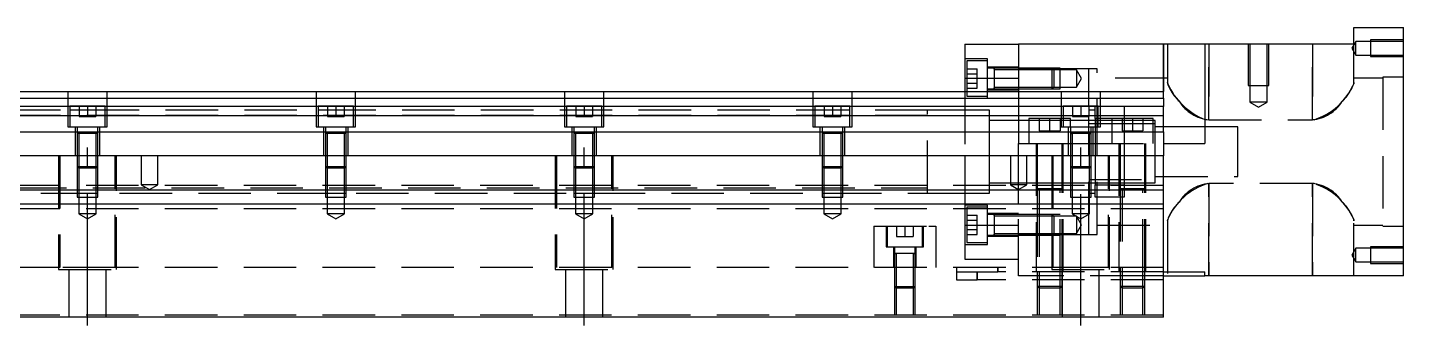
# Model space of a CAD drawing. Extents: x -20 to 990, y -278 to 102.
# Drawn here: x 485.5 to 818, y -240.3 to -168.3 of the extents above; entities that cross this region are included whole.
import ezdxf

# ---------------------------------------------------------------- set-up
doc = ezdxf.new("R2010")
doc.units = 0
doc.linetypes.add('CENTER', pattern=[50.8, 31.75, -6.35, 6.35, -6.35])
doc.linetypes.add('DASHED', pattern=[19.05, 12.7, -6.35])
doc.layers.get('0').update_dxf_attribs({"linetype": 'CONTINUOUS'})
doc.layers.add('CENTER', color=1, linetype='CENTER')

msp = doc.modelspace()

# ---------------------------------------------------------------- linework, layer by layer
at = {"color": 7, "linetype": 'CONTINUOUS'}
for p, q in [((806, -172.27), (806, -168.27)), ((806, -168.27), (818, -168.27)), ((818, -228.27), (818, -168.27)), ((712, -172.27), (725, -172.27)), ((712, -172.27), (712, -180.48658)), ((760, -172.27), (725, -172.27)), ((725, -172.27), (725, -183.77)), ((760, -183.77), (760, -172.27)), ((770, -172.27), (760, -172.27)), ((770, -172.27), (770, -196.27)), ((806, -172.27), (770, -172.27)), ((712, -180.48658), (725, -180.48658)), ((712, -180.48658), (712, -183.77)), ((473.5, -183.77), (760, -183.77)), ((473.5, -185.309608), (760, -185.309608)), ((760, -185.309608), (760, -183.77)), ((760, -185.309608), (760, -187.39154)), ((760, -187.39154), (473.5, -187.39154)), ((760, -189.606666), (760, -187.39154)), ((760, -189.606666), (473.5, -189.606666)), ((760, -193.451934), (760, -189.606666)), ((473.5, -193.451934), (760, -193.451934)), ((760, -193.451934), (760, -199.27)), ((760, -199.27), (0, -199.27)), ((760, -196.27), (770, -196.27)), ((760, -207.57), (760, -199.27)), ((760, -207.57), (0, -207.57)), ((760, -210.97), (760, -207.57)), ((760, -210.97), (0, -210.97)), ((760, -238.27), (760, -210.97)), ((760, -227.27), (770, -227.27)), ((760, -228.27), (770, -228.27)), ((770, -228.27), (770, -227.27)), ((818, -228.27), (770, -228.27)), ((760, -238.27), (0, -238.27))]:
    msp.add_line(p, q, dxfattribs=at)
at = {"color": 3, "linetype": 'DASHED'}
for p, q in [((760, -172.27), (760, -183.77)), ((761, -172.27), (761, -181.564836)), ((771, -190.584786), (771, -172.27)), ((771, -172.27), (771, -190.584786)), ((780.500006, -172.27), (780.500006, -182.27)), ((780.9, -172.27), (780.9, -182.27)), ((785.1, -182.27), (785.1, -172.27)), ((785.499994, -182.27), (785.499994, -172.27)), ((796, -172.27), (796, -190.584786)), ((796, -190.584786), (796, -172.27)), ((806.5, -171.62), (805.547372, -173.27)), ((806, -181.564836), (806, -172.27)), ((806.5, -174.92), (806.5, -171.62)), ((810, -171.62), (806.5, -171.62)), ((810, -171.270006), (810, -175.269994)), ((818, -171.270006), (810, -171.270006)), ((818, -171.62), (810, -171.62)), ((717.5, -175.84233), (712, -175.84233)), ((717.5, -180.59233), (717.5, -175.84233)), ((805.547372, -173.27), (806.5, -174.92)), ((806.5, -174.92), (810, -174.92)), ((810, -174.92), (818, -174.92)), ((810, -175.269994), (818, -175.269994)), ((712.5, -176.34233), (712.5, -180.59233)), ((717.5, -176.34233), (712.5, -176.34233)), ((712.5, -178.28293), (715, -178.28293)), ((712.5, -179.43763), (715, -179.43763)), ((715, -179.43763), (715, -178.28293)), ((715, -181.747032), (715, -179.43763)), ((725, -177.84233), (717.5, -177.84233)), ((719.1, -178.09233), (717.5, -178.09233)), ((719.1, -178.09233), (719.095, -178.09233)), ((719.1, -178.092326), (719.1, -178.49233)), ((719.1, -178.09233), (719.1, -178.34978)), ((719.1, -178.349798), (719.1, -178.09233)), ((724.99998, -178.09233), (719.1, -178.09233)), ((719.105, -178.09233), (719.1, -178.09233)), ((719.1, -178.34978), (719.1, -180.59233)), ((724.99998, -178.49233), (719.1, -178.49233)), ((733.1, -178.09233), (725, -178.09233)), ((733.100006, -178.092336), (725, -178.092336)), ((733.27767, -178.27), (725, -178.27)), ((733.5, -178.49233), (725, -178.49233)), ((733.1, -180.59233), (733.1, -178.09233)), ((733.5, -178.49233), (733.1, -178.09233)), ((735, -178.092336), (733.10002, -178.092336)), ((735, -178.27), (733.27767, -178.27)), ((733.5, -178.49233), (733.5, -182.69233)), ((735, -178.49233), (733.50002, -178.49233)), ((735, -183.092326), (735, -178.092336)), ((742, -178.27), (735, -178.27)), ((739, -178.49233), (735, -178.49233)), ((739, -178.49233), (739, -182.69233)), ((740.212436, -180.59233), (739, -178.49233)), ((742, -187.27), (742, -178.27)), ((744, -178.27), (742, -178.27)), ((744, -198.27), (744, -178.27)), ((712.5, -180.59233), (712.5, -183.77)), ((712.5, -181.747032), (715, -181.747032)), ((715, -182.901732), (715, -181.747032)), ((717.5, -185.34233), (717.5, -180.59233)), ((719.1, -180.450286), (719.1, -180.734376)), ((719.1, -180.59233), (719.1, -182.834932)), ((719.1, -182.69233), (719.1, -183.092336)), ((719.1, -182.69233), (724.99998, -182.69233)), ((719.1, -183.09233), (719.1, -182.834882)), ((719.1, -183.09233), (719.1, -182.834882)), ((719.1, -182.834932), (719.1, -183.09233)), ((719.1, -182.834932), (719.1, -183.09233)), ((725, -182.69233), (733.5, -182.69233)), ((733.1, -183.09233), (733.1, -180.59233)), ((733.1, -183.09233), (733.5, -182.69233)), ((733.50002, -182.69233), (735, -182.69233)), ((735, -182.69233), (739, -182.69233)), ((739, -182.69233), (740.212436, -180.59233)), ((761, -180.52), (744, -180.52)), ((761, -181.564836), (761.03624, -181.894956)), ((761.02814, -181.853354), (761, -181.564836)), ((761.119076, -182.200348), (761.02814, -181.853354)), ((780.500006, -182.27), (785.499994, -182.27)), ((780.9, -182.27), (780.9, -186.27)), ((785.1, -186.27), (785.1, -182.27)), ((805.880924, -182.200348), (805.97186, -181.853354)), ((806, -181.564836), (805.96376, -181.894956)), ((805.97186, -181.853354), (806, -181.564836)), ((813, -180.52), (806, -180.52)), ((813, -180.27), (813, -216.27)), ((818, -180.27), (813, -180.27)), ((495.25, -183.77), (495.25, -192.27)), ((504.75, -192.27), (504.75, -183.77)), ((555.25, -183.77), (555.25, -192.27)), ((564.75, -192.27), (564.75, -183.77)), ((615.25, -183.77), (615.25, -192.27)), ((624.75, -192.27), (624.75, -183.77)), ((675.25, -183.77), (675.25, -192.27)), ((684.75, -192.27), (684.75, -183.77)), ((712, -183.77), (712, -199.27)), ((712, -185.34233), (717.5, -185.34233)), ((712.5, -182.901732), (715, -182.901732)), ((712.5, -183.77), (712.5, -184.84233)), ((712.5, -184.84233), (717.5, -184.84233)), ((717.5, -183.09233), (719.105, -183.09233)), ((717.5, -183.34233), (725, -183.34233)), ((719.095, -183.09233), (724.99998, -183.09233)), ((725, -183.092326), (733.100006, -183.092326)), ((725, -183.09233), (733.1, -183.09233)), ((725, -183.77), (725, -196.27)), ((733.10002, -183.092326), (735, -183.092326)), ((735.25, -183.77), (735.25, -192.27)), ((744.75, -192.27), (744.75, -183.77)), ((703, -189.52), (25, -189.52)), ((703, -188.27), (473.5, -188.27)), ((504.25, -187.27), (495.75, -187.27)), ((495.75, -187.27), (495.75, -192.27)), ((504.25, -188.27), (495.75, -188.27)), ((498, -187.27), (498, -189.77)), ((500, -187.27), (500, -189.77)), ((502, -187.27), (502, -189.77)), ((504.25, -192.27), (504.25, -187.27)), ((564.25, -187.27), (555.75, -187.27)), ((555.75, -187.27), (555.75, -192.27)), ((564.25, -188.27), (555.75, -188.27)), ((558, -187.27), (558, -189.77)), ((560, -187.27), (560, -189.77)), ((562, -187.27), (562, -189.77)), ((564.25, -192.27), (564.25, -187.27)), ((624.25, -187.27), (615.75, -187.27)), ((615.75, -187.27), (615.75, -192.27)), ((624.25, -188.27), (615.75, -188.27)), ((618, -187.27), (618, -189.77)), ((620, -187.27), (620, -189.77)), ((622, -187.27), (622, -189.77)), ((624.25, -192.27), (624.25, -187.27)), ((684.25, -187.27), (675.75, -187.27)), ((675.75, -187.27), (675.75, -192.27)), ((684.25, -188.27), (675.75, -188.27)), ((678, -187.27), (678, -189.77)), ((680, -187.27), (680, -189.77)), ((682, -187.27), (682, -189.77)), ((684.25, -192.27), (684.25, -187.27)), ((703, -188.27), (702.995, -188.27)), ((703, -188.270502), (703, -188.27)), ((712, -188.27), (703, -188.27)), ((703.005, -188.27), (703, -188.27)), ((703, -208.27), (703, -188.270502)), ((718, -188.27), (712, -188.27)), ((718, -198.27), (718, -188.27)), ((718, -198.27), (718, -188.27)), ((744.25, -187.27), (735.75, -187.27)), ((735.75, -187.27), (735.75, -192.27)), ((738, -187.27), (738, -189.77)), ((740, -187.27), (740, -189.77)), ((742, -187.27), (742, -189.77)), ((743.5, -188.27), (742, -188.27)), ((743.5, -190.27), (743.5, -187.27)), ((744.25, -187.27), (750.5, -187.27)), ((744.25, -192.27), (744.25, -187.27)), ((750.5, -187.27), (750.5, -190.27)), ((783, -186.27), (780.9, -186.27)), ((780.9, -186.27), (783, -187.482436)), ((785.1, -186.27), (783, -186.27)), ((783, -187.482436), (785.1, -186.27)), ((495.25, -192.27), (504.75, -192.27)), ((497, -192.27), (497, -199.27)), ((497.5, -192.27), (497.5, -193.87)), ((498, -189.77), (500, -189.77)), ((500, -189.77), (502, -189.77)), ((502.5, -193.87), (502.5, -192.27)), ((503, -199.27), (503, -192.27)), ((555.25, -192.27), (564.75, -192.27)), ((557, -192.27), (557, -199.27)), ((557.5, -192.27), (557.5, -193.87)), ((558, -189.77), (560, -189.77)), ((560, -189.77), (562, -189.77)), ((562.5, -193.87), (562.5, -192.27)), ((563, -199.27), (563, -192.27)), ((615.25, -192.27), (624.75, -192.27)), ((617, -192.27), (617, -199.27)), ((617.5, -192.27), (617.5, -193.87)), ((618, -189.77), (620, -189.77)), ((620, -189.77), (622, -189.77)), ((622.5, -193.87), (622.5, -192.27)), ((623, -199.27), (623, -192.27)), ((675.25, -192.27), (684.75, -192.27)), ((677, -192.27), (677, -199.27)), ((677.5, -192.27), (677.5, -193.87)), ((678, -189.77), (680, -189.77)), ((680, -189.77), (682, -189.77)), ((682.5, -193.87), (682.5, -192.27)), ((683, -199.27), (683, -192.27)), ((725, -190.77), (718, -190.77)), ((727.5, -190.77), (725, -190.77)), ((735.75, -190.27), (727.5, -190.27)), ((727.5, -190.27), (727.5, -196.27)), ((735.75, -190.77), (727.5, -190.77)), ((730, -190.27), (730, -193.27)), ((732.5, -190.27), (732.5, -193.27)), ((735, -190.27), (735, -193.27)), ((735.25, -192.27), (744.75, -192.27)), ((737.5, -190.27), (735.75, -190.27)), ((737.5, -190.77), (735.75, -190.77)), ((737, -192.27), (737, -199.27)), ((737.5, -192.27), (737.5, -190.27)), ((742, -190.77), (737.5, -190.77)), ((737.5, -192.27), (737.5, -193.87)), ((738, -189.77), (740, -189.77)), ((740, -189.77), (742, -189.77)), ((742, -190.77), (741.995, -190.77)), ((742, -192.27), (742, -189.77)), ((742.005, -190.77), (742, -190.77)), ((743.5, -190.77), (742, -190.77)), ((743.5, -191.52), (742, -191.52)), ((742, -193.868864), (742, -192.27)), ((742.5, -193.87), (742.5, -192.27)), ((743, -199.27), (743, -192.27)), ((743.5, -190.27), (743.5, -192.27)), ((744.25, -190.27), (743.5, -190.27)), ((744.25, -190.77), (743.5, -190.77)), ((744.25, -191.52), (743.5, -191.52)), ((743.5, -192.27), (743.5, -196.27)), ((747.5, -190.27), (744.25, -190.27)), ((747.5, -190.77), (744.25, -190.77)), ((747.5, -191.52), (744.25, -191.52)), ((757.5, -190.27), (747.5, -190.27)), ((747.5, -190.27), (747.5, -196.27)), ((750.5, -190.77), (747.5, -190.77)), ((750.5, -191.52), (747.5, -191.52)), ((750, -190.27), (750, -193.27)), ((750.5, -190.27), (750.5, -196.27)), ((757.5, -190.77), (750.5, -190.77)), ((757.5, -191.52), (750.5, -191.52)), ((752.5, -190.27), (752.5, -193.27)), ((755, -190.27), (755, -193.27)), ((757.5, -196.27), (757.5, -190.27)), ((758, -190.77), (757.5, -190.77)), ((758, -191.52), (757.5, -191.52)), ((758, -196.27), (758, -190.77)), ((760, -192.27), (758, -192.27)), ((770, -192.27), (760, -192.27)), ((769.999944, -190.481278), (771, -190.584786)), ((778, -192.27), (770, -192.27)), ((771, -190.584786), (796, -190.584786)), ((778, -198.27), (778, -192.27)), ((796.383512, -190.569422), (796, -190.584786)), ((497.5, -193.865), (497.5, -193.87)), ((497.757468, -193.87), (497.5, -193.87)), ((497.5, -193.87), (497.5, -199.26998)), ((497.5, -193.87), (497.5, -193.875)), ((502.242552, -193.87), (497.757468, -193.87)), ((497.9, -193.87), (497.9, -199.26998)), ((502.1, -199.26998), (502.1, -193.87)), ((502.5, -193.87), (502.242552, -193.87)), ((502.5, -193.87), (502.5, -193.865)), ((502.5, -199.26998), (502.5, -193.87)), ((502.5, -193.875), (502.5, -193.87)), ((557.5, -193.865), (557.5, -193.87)), ((557.757468, -193.87), (557.5, -193.87)), ((557.5, -193.87), (557.5, -199.26998)), ((557.5, -193.87), (557.5, -193.875)), ((562.242552, -193.87), (557.757468, -193.87)), ((557.9, -193.87), (557.9, -199.26998)), ((562.1, -199.26998), (562.1, -193.87)), ((562.5, -193.87), (562.242552, -193.87)), ((562.5, -193.87), (562.5, -193.865)), ((562.5, -199.26998), (562.5, -193.87)), ((562.5, -193.875), (562.5, -193.87)), ((617.5, -193.865), (617.5, -193.87)), ((617.757468, -193.87), (617.5, -193.87)), ((617.5, -193.87), (617.5, -199.26998)), ((617.5, -193.87), (617.5, -193.875)), ((622.242552, -193.87), (617.757468, -193.87)), ((617.9, -193.87), (617.9, -199.26998)), ((622.1, -199.26998), (622.1, -193.87)), ((622.5, -193.87), (622.242552, -193.87)), ((622.5, -193.87), (622.5, -193.865)), ((622.5, -199.26998), (622.5, -193.87)), ((622.5, -193.875), (622.5, -193.87)), ((677.5, -193.865), (677.5, -193.87)), ((677.757468, -193.87), (677.5, -193.87)), ((677.5, -193.87), (677.5, -199.26998)), ((677.5, -193.87), (677.5, -193.875)), ((682.242552, -193.87), (677.757468, -193.87)), ((677.9, -193.87), (677.9, -199.26998)), ((682.1, -199.26998), (682.1, -193.87)), ((682.5, -193.87), (682.242552, -193.87)), ((682.5, -193.87), (682.5, -193.865)), ((682.5, -199.26998), (682.5, -193.87)), ((682.5, -193.875), (682.5, -193.87)), ((730, -193.27), (732.5, -193.27)), ((732.5, -193.27), (735, -193.27)), ((737.5, -193.865), (737.5, -193.87)), ((737.5, -193.87), (737.757448, -193.87)), ((737.757468, -193.87), (737.5, -193.87)), ((737.5, -193.87), (737.5, -199.26998)), ((737.5, -193.87), (737.5, -193.875)), ((742.242552, -193.87), (737.757468, -193.87)), ((737.9, -193.87), (737.9, -199.26998)), ((742, -196.27), (742, -193.868864)), ((742.1, -199.26998), (742.1, -193.87)), ((742.5, -193.87), (742.242552, -193.87)), ((742.242602, -193.87), (742.5, -193.87)), ((742.5, -193.87), (742.5, -193.865)), ((742.5, -199.26998), (742.5, -193.87)), ((742.5, -193.875), (742.5, -193.87)), ((750, -193.27), (752.5, -193.27)), ((752.5, -193.27), (755, -193.27)), ((493, -199.27), (493, -226.77)), ((493.291796, -199.27), (493.291796, -226.27)), ((497.5, -199.27), (497.5, -201.87)), ((497.500006, -199.27), (497.500006, -201.870006)), ((497.9, -199.27), (497.9, -202.27)), ((502.1, -202.27), (502.1, -199.27)), ((502.499994, -201.870006), (502.499994, -199.27)), ((502.5, -201.87), (502.5, -199.27)), ((506.708204, -226.27), (506.708204, -199.27)), ((507, -226.77), (507, -199.27)), ((513, -199.27), (513, -206.27)), ((517, -206.27), (517, -199.27)), ((557.5, -199.27), (557.5, -201.87)), ((557.500006, -199.27), (557.500006, -201.870006)), ((557.9, -199.27), (557.9, -202.27)), ((562.1, -202.27), (562.1, -199.27)), ((562.499994, -201.870006), (562.499994, -199.27)), ((562.5, -201.87), (562.5, -199.27)), ((613, -199.27), (613, -226.77)), ((613.291796, -199.27), (613.291796, -226.27)), ((617.5, -199.27), (617.5, -201.87)), ((617.500006, -199.27), (617.500006, -201.870006)), ((617.9, -199.27), (617.9, -202.27)), ((622.1, -202.27), (622.1, -199.27)), ((622.499994, -201.870006), (622.499994, -199.27)), ((622.5, -201.87), (622.5, -199.27)), ((626.708204, -226.27), (626.708204, -199.27)), ((627, -226.77), (627, -199.27)), ((677.5, -199.27), (677.5, -201.87)), ((677.500006, -199.27), (677.500006, -201.870006)), ((677.9, -199.27), (677.9, -202.27)), ((682.1, -202.27), (682.1, -199.27)), ((682.499994, -201.870006), (682.499994, -199.27)), ((682.5, -201.87), (682.5, -199.27)), ((712, -199.27), (712, -207.57)), ((718, -208.27), (718, -198.27)), ((718, -208.27), (718, -198.27)), ((723, -199.27), (723, -206.27)), ((725, -199.27), (725, -196.27)), ((725, -196.27), (737.5, -196.27)), ((725, -207.57), (725, -199.27)), ((727, -206.27), (727, -199.27)), ((729.25, -196.27), (729.25, -227.27)), ((729.5, -196.27), (729.5, -199.27)), ((729.5, -199.27), (729.5, -207.27)), ((733, -199.27), (733, -226.77)), ((733.291796, -199.27), (733.291796, -226.27)), ((735.5, -207.275), (735.5, -196.27)), ((735.75, -227.27), (735.75, -196.27)), ((737.5, -196.27), (737.9, -196.27)), ((737.5, -199.27), (737.5, -201.87)), ((737.500006, -199.27), (737.500006, -201.870006)), ((737.9, -196.27), (742.1, -196.27)), ((737.9, -199.27), (737.9, -202.27)), ((742, -198.27), (742, -196.27)), ((742, -218.27), (742, -198.27)), ((742.1, -196.27), (742.5, -196.27)), ((742.1, -202.27), (742.1, -199.27)), ((742.499994, -201.870006), (742.499994, -199.27)), ((742.5, -196.27), (760, -196.27)), ((742.5, -201.87), (742.5, -199.27)), ((743.5, -196.27), (743.5, -206.27)), ((744, -218.27), (744, -198.27)), ((746.708204, -226.27), (746.708204, -199.27)), ((747, -226.77), (747, -199.27)), ((749.25, -196.27), (749.25, -227.27)), ((749.5, -196.27), (749.5, -207.275)), ((750.5, -196.27), (750.5, -206.27)), ((755.5, -207.275), (755.5, -196.27)), ((755.75, -227.27), (755.75, -196.27)), ((758, -198.27), (758, -196.27)), ((758, -205.77), (758, -198.27)), ((778, -204.27), (778, -198.27)), ((497.5, -201.87), (502.5, -201.87)), ((497.5, -201.87), (497.9, -202.27)), ((497.500006, -201.87002), (497.500006, -207.57)), ((502.1, -202.27), (497.9, -202.27)), ((497.9, -202.27002), (497.9, -209.27)), ((502.1, -202.27), (502.5, -201.87)), ((502.1, -209.27), (502.1, -202.27002)), ((502.499994, -207.57), (502.499994, -201.87002)), ((557.5, -201.87), (562.5, -201.87)), ((557.5, -201.87), (557.9, -202.27)), ((557.500006, -201.87002), (557.500006, -207.57)), ((562.1, -202.27), (557.9, -202.27)), ((557.9, -202.27002), (557.9, -209.27)), ((562.1, -202.27), (562.5, -201.87)), ((562.1, -209.27), (562.1, -202.27002)), ((562.499994, -207.57), (562.499994, -201.87002)), ((617.5, -201.87), (622.5, -201.87)), ((617.5, -201.87), (617.9, -202.27)), ((617.500006, -201.87002), (617.500006, -207.57)), ((622.1, -202.27), (617.9, -202.27)), ((617.9, -202.27002), (617.9, -209.27)), ((622.1, -202.27), (622.5, -201.87)), ((622.1, -209.27), (622.1, -202.27002)), ((622.499994, -207.57), (622.499994, -201.87002)), ((677.5, -201.87), (682.5, -201.87)), ((677.5, -201.87), (677.9, -202.27)), ((677.500006, -201.87002), (677.500006, -207.57)), ((682.1, -202.27), (677.9, -202.27)), ((677.9, -202.27002), (677.9, -209.27)), ((682.1, -202.27), (682.5, -201.87)), ((682.1, -209.27), (682.1, -202.27002)), ((682.499994, -207.57), (682.499994, -201.87002)), ((737.5, -201.87), (742.5, -201.87)), ((737.5, -201.87), (737.9, -202.27)), ((737.500006, -201.87002), (737.500006, -207.57)), ((742.1, -202.27), (737.9, -202.27)), ((737.9, -202.27002), (737.9, -209.27)), ((742.1, -202.27), (742.5, -201.87)), ((742.1, -209.27), (742.1, -202.27002)), ((742.499994, -207.57), (742.499994, -201.87002)), ((718, -205.77), (725, -205.77)), ((725, -205.77), (729.5, -205.77)), ((729.5, -205.77), (742.005, -205.77)), ((741.995, -205.77), (750.5, -205.77)), ((742, -205.02), (758, -205.02)), ((742.005, -205.77), (750.5, -205.77)), ((750.5, -205.77), (758, -205.77)), ((758, -204.27), (778, -204.27)), ((770.616488, -205.970578), (771, -205.955214)), ((796, -205.955214), (771, -205.955214)), ((771, -228.27), (771, -205.955214)), ((771, -205.955214), (771, -228.27)), ((796, -205.955214), (796, -228.27)), ((796, -228.27), (796, -205.955214)), ((796.383512, -205.970578), (796, -205.955214)), ((760, -206.42), (0, -206.42)), ((25, -207.02), (703, -207.02)), ((412.499994, -208.27), (703.005, -208.27)), ((497.500006, -207.57), (497.500006, -209.27)), ((497.500006, -208.27), (502.499994, -208.27)), ((497.500006, -209.27), (502.499994, -209.27)), ((497.9, -209.27), (497.9, -213.27)), ((502.1, -213.27), (502.1, -209.27)), ((502.499994, -209.27), (502.499994, -207.57)), ((517, -206.27), (513, -206.27)), ((513, -206.27), (515, -207.4247)), ((515, -207.4247), (517, -206.27)), ((557.500006, -207.57), (557.500006, -209.27)), ((557.500006, -208.27), (562.499994, -208.27)), ((557.500006, -209.27), (562.499994, -209.27)), ((557.9, -209.27), (557.9, -213.27)), ((562.1, -213.27), (562.1, -209.27)), ((562.499994, -209.27), (562.499994, -207.57)), ((617.500006, -207.57), (617.500006, -209.27)), ((617.500006, -208.27), (622.499994, -208.27)), ((617.500006, -209.27), (622.499994, -209.27)), ((617.9, -209.27), (617.9, -213.27)), ((622.1, -213.27), (622.1, -209.27)), ((622.499994, -209.27), (622.499994, -207.57)), ((677.500006, -207.57), (677.500006, -209.27)), ((677.500006, -208.27), (682.499994, -208.27)), ((677.500006, -209.27), (682.499994, -209.27)), ((677.9, -209.27), (677.9, -213.27)), ((682.1, -213.27), (682.1, -209.27)), ((682.499994, -209.27), (682.499994, -207.57)), ((702.995, -208.27), (703.291796, -208.27)), ((703.291796, -208.27), (712, -208.27)), ((712, -207.57), (712, -210.97)), ((712, -208.27), (718, -208.27)), ((727, -206.27), (723, -206.27)), ((723, -206.27), (725, -207.4247)), ((725, -207.4247), (727, -206.27)), ((725, -210.97), (725, -207.57)), ((729.5, -207.265), (729.5, -207.27)), ((729.849602, -207.27), (729.5, -207.27)), ((729.5, -207.27), (729.5, -207.57)), ((729.5, -207.27), (729.5, -207.275)), ((729.5, -207.57), (729.5, -210.97)), ((735.15035, -207.27), (729.849602, -207.27)), ((730, -207.27), (730, -207.57)), ((730, -207.57), (730, -210.97)), ((735, -227.26998), (735, -207.27)), ((735.5, -207.27), (735.15035, -207.27)), ((735.5, -227.26998), (735.5, -207.265)), ((737.500006, -207.57), (737.500006, -209.27)), ((737.500006, -209.27), (742.499994, -209.27)), ((737.9, -209.27), (737.9, -213.27)), ((742, -208.27), (743.5, -208.27)), ((742.1, -213.27), (742.1, -209.27)), ((742.499994, -209.27), (742.499994, -207.57)), ((743.5, -206.27), (750.5, -206.27)), ((743.5, -209.27), (743.5, -206.27)), ((750.5, -209.27), (743.5, -209.27)), ((749.5, -207.265), (749.5, -227.26998)), ((749.5, -207.27), (749.84965, -207.27)), ((749.849602, -207.27), (749.5, -207.27)), ((755.15035, -207.27), (749.849602, -207.27)), ((750, -207.27), (750, -227.26998)), ((750.5, -206.27), (750.5, -209.27)), ((755, -227.26998), (755, -207.27)), ((755.150204, -207.27), (755.5, -207.27)), ((755.5, -207.27), (755.15035, -207.27)), ((755.5, -227.26998), (755.5, -207.265)), ((760, -212.12), (0, -212.12)), ((712, -210.97), (712, -216.05342)), ((717.5, -211.19767), (712, -211.19767)), ((712.5, -211.69767), (712.5, -215.94767)), ((717.5, -211.69767), (712.5, -211.69767)), ((717.5, -215.94767), (717.5, -211.19767)), ((725, -227.27), (725, -210.97)), ((729.5, -210.97), (729.5, -227.26998)), ((730, -210.97), (730, -227.26998)), ((502.1, -213.27), (497.9, -213.27)), ((497.9, -213.27), (500, -214.482436)), ((500, -214.482436), (502.1, -213.27)), ((562.1, -213.27), (557.9, -213.27)), ((557.9, -213.27), (560, -214.482436)), ((560, -214.482436), (562.1, -213.27)), ((622.1, -213.27), (617.9, -213.27)), ((617.9, -213.27), (620, -214.482436)), ((620, -214.482436), (622.1, -213.27)), ((682.1, -213.27), (677.9, -213.27)), ((677.9, -213.27), (680, -214.482436)), ((680, -214.482436), (682.1, -213.27)), ((712, -216.05342), (712, -224.27)), ((712, -216.05342), (716.708204, -216.05342)), ((712.5, -213.638268), (715, -213.638268)), ((712.5, -214.792968), (715, -214.792968)), ((712.5, -215.94767), (712.5, -220.19767)), ((715, -214.792968), (715, -213.638268)), ((715, -217.10237), (715, -214.792968)), ((716.708204, -216.05342), (725, -216.05342)), ((725, -213.19767), (717.5, -213.19767)), ((719.105, -213.44767), (717.5, -213.44767)), ((717.5, -220.69767), (717.5, -215.94767)), ((724.99998, -213.44767), (719.095, -213.44767)), ((719.1, -213.447664), (719.1, -213.448522)), ((719.1, -213.44767), (719.1, -213.705118)), ((719.1, -213.705136), (719.1, -213.44767)), ((719.1, -213.705118), (719.1, -215.94767)), ((724.99998, -213.84767), (719.1, -213.84767)), ((719.1, -215.797638), (719.1, -216.07851)), ((719.1, -215.94767), (719.1, -217.714664)), ((729.5, -213.44767), (725, -213.44767)), ((729.5, -213.447674), (725, -213.447674)), ((729.5, -213.84767), (725, -213.84767)), ((730, -213.44767), (729.5, -213.44767)), ((730, -213.447674), (729.5, -213.447674)), ((730, -213.84767), (729.5, -213.84767)), ((733.1, -213.44767), (730, -213.44767)), ((733.100006, -213.447674), (730, -213.447674)), ((733.5, -213.84767), (730, -213.84767)), ((733.1, -215.94767), (733.1, -213.44767)), ((733.5, -213.84767), (733.1, -213.44767)), ((733.1, -218.44767), (733.1, -215.94767)), ((735, -213.447674), (733.10002, -213.447674)), ((733.5, -213.84767), (733.5, -215.94767)), ((733.5, -215.94767), (733.5, -218.04767)), ((735, -213.84767), (733.50002, -213.84767)), ((739, -213.84767), (735, -213.84767)), ((742.1, -213.27), (737.9, -213.27)), ((737.9, -213.27), (740, -214.482436)), ((739, -213.84767), (739, -218.04767)), ((740.212436, -215.94767), (739, -213.84767)), ((739, -218.04767), (740.212436, -215.94767)), ((740, -214.482436), (742.1, -213.27)), ((744, -216.02), (761, -216.02)), ((761, -214.975164), (761.03624, -214.645044)), ((761.02814, -214.686646), (761, -214.975164)), ((761, -214.975164), (761, -228.27)), ((761.119076, -214.339652), (761.02814, -214.686646)), ((805.880924, -214.339652), (805.97186, -214.686646)), ((806, -214.975164), (805.96376, -214.645044)), ((805.97186, -214.686646), (806, -214.975164)), ((806, -228.27), (806, -214.975164)), ((806, -216.02), (813, -216.02)), ((690, -216.27), (690, -226.27)), ((690, -216.27), (703.291796, -216.27)), ((693, -216.27), (693, -221.27)), ((693.25, -216.27), (693.25, -221.27)), ((695.5, -216.27), (695.5, -218.77)), ((695.5, -218.77), (697.5, -218.77)), ((697.5, -216.27), (697.5, -218.77)), ((697.5, -218.77), (699.5, -218.77)), ((699.5, -216.27), (699.5, -218.77)), ((701.75, -221.27), (701.75, -216.27)), ((702, -221.27), (702, -216.27)), ((703.291796, -216.27), (705, -216.27)), ((705, -216.27), (705, -226.27)), ((712.5, -217.10237), (715, -217.10237)), ((712.5, -218.25707), (715, -218.25707)), ((715, -218.25707), (715, -217.10237)), ((717.5, -218.44767), (719.105, -218.44767)), ((717.5, -218.69767), (725, -218.69767)), ((719.095, -218.44767), (724.99998, -218.44767)), ((719.1, -217.714664), (719.1, -218.190272)), ((719.1, -217.714666), (719.1, -218.447674)), ((719.1, -218.04767), (724.99998, -218.04767)), ((719.1, -218.44767), (719.1, -218.19022)), ((719.1, -218.190272), (719.1, -218.44767)), ((725, -218.04767), (729.5, -218.04767)), ((725, -218.27), (729.5, -218.27)), ((725, -218.447664), (729.5, -218.447664)), ((725, -218.44767), (729.5, -218.44767)), ((729.5, -218.04767), (730, -218.04767)), ((729.5, -218.27), (730, -218.27)), ((729.5, -218.447664), (730, -218.447664)), ((729.5, -218.44767), (730, -218.44767)), ((730, -218.04767), (733.5, -218.04767)), ((730, -218.27), (733.27767, -218.27)), ((730, -218.447664), (733.100006, -218.447664)), ((730, -218.44767), (733.1, -218.44767)), ((733.1, -218.44767), (733.5, -218.04767)), ((733.10002, -218.447664), (735, -218.447664)), ((733.27767, -218.27), (742, -218.27)), ((733.50002, -218.04767), (735, -218.04767)), ((735, -218.04767), (739, -218.04767)), ((742, -218.27), (744, -218.27)), ((813, -216.27), (818, -216.27)), ((693, -221.27), (702, -221.27)), ((694.75, -221.27), (694.75, -226.27)), ((695, -221.27), (695, -222.875)), ((700, -222.875), (700, -221.27)), ((700.25, -226.27), (700.25, -221.27)), ((712, -220.69767), (717.5, -220.69767)), ((712.5, -220.19767), (717.5, -220.19767)), ((806.5, -221.62), (805.547372, -223.27)), ((806.5, -224.92), (806.5, -221.62)), ((810, -221.62), (806.5, -221.62)), ((810, -221.270006), (810, -225.269994)), ((818, -221.270006), (810, -221.270006)), ((818, -221.62), (810, -221.62)), ((695, -222.865), (695, -226.26998)), ((695, -222.87), (695.257448, -222.87)), ((695.257468, -222.87), (695, -222.87)), ((699.742552, -222.87), (695.257468, -222.87)), ((695.4, -222.87), (695.4, -226.26998)), ((699.6, -226.26998), (699.6, -222.87)), ((700, -222.87), (699.742552, -222.87)), ((699.742602, -222.87), (700, -222.87)), ((700, -226.26998), (700, -222.865)), ((712, -224.27), (725, -224.27)), ((805.547372, -223.27), (806.5, -224.92)), ((806.5, -224.92), (810, -224.92)), ((810, -224.92), (818, -224.92)), ((810, -225.269994), (818, -225.269994)), ((760, -226.27), (0, -226.27)), ((493, -226.77), (507, -226.77)), ((506.708204, -226.27), (493.291796, -226.27)), ((495.5, -226.77), (495.5, -238.27)), ((504.5, -238.27), (504.5, -226.77)), ((613, -226.77), (627, -226.77)), ((626.708204, -226.27), (613.291796, -226.27)), ((615.5, -226.77), (615.5, -238.27)), ((624.5, -238.27), (624.5, -226.77)), ((695, -226.27), (695, -230.87)), ((695.000006, -226.27), (695.000006, -230.870006)), ((695.4, -226.27), (695.4, -231.27)), ((699.6, -231.27), (699.6, -226.27)), ((699.999994, -230.870006), (699.999994, -226.27)), ((700, -230.87), (700, -226.27)), ((710, -226.27), (710, -227.27)), ((710, -227.27), (720, -227.27)), ((710, -227.27), (710, -229.27)), ((710, -229.27), (715, -229.27)), ((715, -229.27), (715, -227.27)), ((715, -227.27), (715, -229.27)), ((760, -229.27), (715, -229.27)), ((720, -227.27), (720, -226.27)), ((720, -226.27), (720, -227.27)), ((760, -227.27), (720, -227.27)), ((725, -228.27), (725, -227.27)), ((755, -228.27), (725, -228.27)), ((729.5, -227.27), (729.5, -230.77)), ((729.500006, -227.27), (729.500006, -230.770006)), ((730, -227.27), (730, -231.27)), ((733, -226.77), (747, -226.77)), ((746.708204, -226.27), (733.291796, -226.27)), ((735, -231.27), (735, -227.27)), ((735.499994, -230.770006), (735.499994, -227.27)), ((735.5, -226.77), (735.5, -238.27)), ((735.5, -230.77), (735.5, -227.27)), ((744.5, -238.27), (744.5, -226.77)), ((749.5, -227.27), (749.5, -230.77)), ((749.500006, -227.27), (749.500006, -230.770006)), ((750, -227.27), (750, -231.27)), ((755, -231.27), (755, -227.27)), ((755.5, -228.27), (755, -228.27)), ((755.499994, -230.770006), (755.499994, -227.27)), ((755.5, -230.77), (755.5, -227.27)), ((760, -228.27), (755.5, -228.27)), ((695, -230.87), (700, -230.87)), ((695, -230.87), (695.4, -231.27)), ((695.000006, -230.87002), (695.000006, -237.77)), ((699.6, -231.27), (695.4, -231.27)), ((695.4, -231.27002), (695.4, -237.77)), ((699.6, -231.27), (700, -230.87)), ((699.6, -237.77), (699.6, -231.27002)), ((699.999994, -237.77), (699.999994, -230.87002)), ((729.5, -230.77), (735.5, -230.77)), ((729.5, -230.77), (730, -231.27)), ((729.500006, -230.77002), (729.500006, -237.77)), ((735, -231.27), (730, -231.27)), ((730, -231.27002), (730, -237.77)), ((735, -231.27), (735.5, -230.77)), ((735, -237.77), (735, -231.27002)), ((735.499994, -237.77), (735.499994, -230.77002)), ((749.5, -230.77), (755.5, -230.77)), ((749.5, -230.77), (750, -231.27)), ((749.500006, -230.77002), (749.500006, -237.77)), ((755, -231.27), (750, -231.27)), ((750, -231.27002), (750, -237.77)), ((755, -231.27), (755.5, -230.77)), ((755, -237.77), (755, -231.27002)), ((755.499994, -237.77), (755.499994, -230.77002)), ((760, -237.77), (6.499992, -237.77))]:
    msp.add_line(p, q, dxfattribs=at)
for centre, radius, start, end in [((776.228731, -175.006729), 16.681111, 204.38938801, 248.07431935), ((772.817154, -177.070744), 12.773326, 203.67743853, 224.96555536), ((791.593646, -175.651862), 15.667687, 287.80126013, 336.51747233), ((794.182846, -177.070744), 12.773326, 315.03444464, 336.32256147), ((772.109519, -180.746875), 9.900279, 212.7138464, 263.56537508), ((794.890481, -180.746875), 9.900279, 276.43462492, 327.2861536), ((775.406354, -220.888138), 15.667687, 107.80126013, 156.51747233), ((772.109519, -215.793125), 9.900279, 96.43462492, 147.2861536), ((794.890481, -215.793125), 9.900279, 32.7138464, 83.56537508), ((791.593646, -220.888138), 15.667687, 23.48252767, 72.19873987), ((772.817154, -219.469256), 12.773326, 135.03444464, 156.32256147), ((794.182846, -219.469256), 12.773326, 23.67743853, 44.96555536)]:
    msp.add_arc(centre, radius, start, end, dxfattribs=at)
at = {"layer": 'CENTER', "color": 1, "linetype": 'CENTER'}
for p, q in [((500, -240.27), (500, -197.27)), ((620, -240.27), (620, -197.27)), ((740, -240.27), (740, -197.27))]:
    msp.add_line(p, q, dxfattribs=at)

doc.saveas('drawing.dxf')
